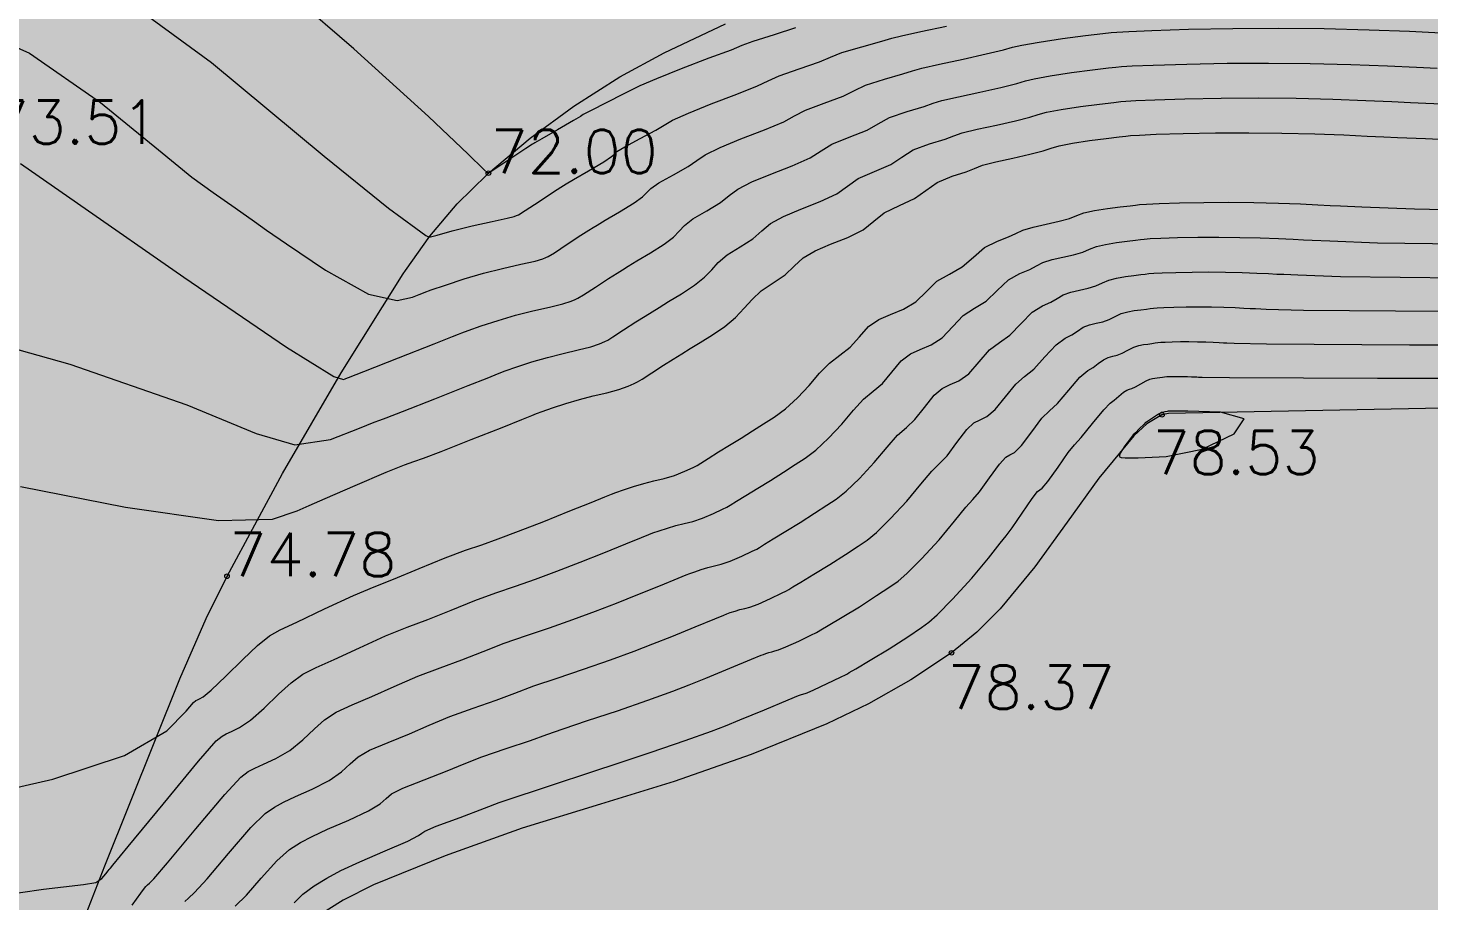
# Model space of a CAD drawing. Header units: inches. Extents: x 1286 to 7442, y -84 to 3420.
# Drawn here: x 1863.02 to 1893.74, y 212.69 to 231.84 of the extents above; entities that cross this region are included whole.
import ezdxf

# ---------------------------------------------------------------- set-up
doc = ezdxf.new("R2010")
doc.units = ezdxf.units.IN
doc.header["$LTSCALE"] = 3
doc.header["$MEASUREMENT"] = 0
doc.layers.add('ARQ_HATCH', color=8, linetype='Continuous')
doc.layers.add('ARQ_TOPOGRAFIA', color=8, linetype='Continuous', lineweight=5)
doc.styles.add('ROMAN', font='romans__.ttf', dxfattribs={"height": 0.75})

msp = doc.modelspace()

# ---------------------------------------------------------------- hatches: boundary and pattern name
at = {"layer": 'ARQ_HATCH', "transparency": 33554534}
h = msp.add_hatch(color=124, dxfattribs=at)
h.dxf.hatch_style = 1
h.paths.add_polyline_path([(2009.917, 199.566), (2002.204, 209.665), (1990.773, 216.721), (1944.861, 233.38), (1920.697, 239.925), (1908.644, 241.353), (1862.514, 242.867), (1829.908, 92.41), (1845.859, 92.41), (1862.275, 148.835, -0.330467), (1864.173, 150.276), (1955.428, 151.28), (1955.437, 152.854), (2017.258, 152.854), (2016.956, 95.256), (1955.137, 95.636), (1955.142, 96.512), (1865.998, 97.062, -0.412407), (1865.004, 98.062), (1865.004, 92.51), (2015.225, 92.51, 0.41263), (2019.125, 96.389), (2019.452, 156.871), (2028.982, 160.101), (2029.767, 160.542), (2017.944, 181.551)])

# ---------------------------------------------------------------- linework, layer by layer
at = {"layer": 'ARQ_TOPOGRAFIA', "ltscale": 0.4}
for p, q in [((1870.168, 231.383), (1867.729, 233.489)), ((1864.206, 233.159), (1867.044, 231.081)), ((1861.542, 231.956), (1863.053, 231.288)), ((1879.386, 231.691), (1878.919, 231.54)), ((1879.854, 231.843), (1879.386, 231.691)), ((1881.968, 231.613), (1882.179, 231.668)), ((1882.179, 231.668), (1882.603, 231.761)), ((1882.603, 231.761), (1883.164, 231.881)), ((1885.705, 231.608), (1886.214, 231.673)), ((1886.214, 231.673), (1886.594, 231.717)), ((1886.594, 231.717), (1886.773, 231.736)), ((1886.773, 231.736), (1886.899, 231.747)), ((1886.899, 231.747), (1887.159, 231.762)), ((1887.159, 231.762), (1887.667, 231.784)), ((1887.667, 231.784), (1888.47, 231.809)), ((1888.47, 231.809), (1889.444, 231.828)), ((1889.444, 231.828), (1890.446, 231.834)), ((1890.446, 231.834), (1891.448, 231.824)), ((1891.448, 231.824), (1892.432, 231.799)), ((1892.432, 231.799), (1893.314, 231.767)), ((1893.314, 231.767), (1894.012, 231.734)), ((1871.802, 229.897), (1870.168, 231.383)), ((1878.439, 231.355), (1877.954, 231.174)), ((1878.679, 231.452), (1878.439, 231.355)), ((1878.919, 231.54), (1878.679, 231.452)), ((1880.867, 231.299), (1881.309, 231.428)), ((1881.309, 231.428), (1881.743, 231.547)), ((1881.743, 231.547), (1881.968, 231.613)), ((1884.035, 231.27), (1884.416, 231.361)), ((1884.416, 231.361), (1884.614, 231.415)), ((1884.614, 231.415), (1884.813, 231.462)), ((1884.813, 231.462), (1885.197, 231.531)), ((1885.197, 231.531), (1885.705, 231.608)), ((1863.053, 231.288), (1864.614, 230.204)), ((1867.044, 231.081), (1869.518, 229.029)), ((1877.954, 231.174), (1877.347, 230.944)), ((1879.935, 230.941), (1880.376, 231.094)), ((1880.376, 231.094), (1880.621, 231.201)), ((1880.621, 231.201), (1880.867, 231.299)), ((1882.622, 230.958), (1883.013, 231.046)), ((1883.013, 231.046), (1883.528, 231.157)), ((1883.528, 231.157), (1884.035, 231.27)), ((1887.699, 231.025), (1888.431, 231.047)), ((1888.431, 231.047), (1889.317, 231.065)), ((1889.317, 231.065), (1890.228, 231.07)), ((1890.228, 231.07), (1891.139, 231.061)), ((1891.139, 231.061), (1892.034, 231.039)), ((1892.034, 231.039), (1892.836, 231.009)), ((1877.347, 230.944), (1876.807, 230.726)), ((1879.256, 230.682), (1879.496, 230.789)), ((1879.496, 230.789), (1879.935, 230.941)), ((1881.804, 230.718), (1882.207, 230.832)), ((1882.207, 230.832), (1882.42, 230.9)), ((1882.42, 230.9), (1882.622, 230.958)), ((1885.086, 230.726), (1885.439, 230.791)), ((1885.439, 230.791), (1885.902, 230.862)), ((1885.902, 230.862), (1886.365, 230.921)), ((1886.365, 230.921), (1886.714, 230.961)), ((1886.714, 230.961), (1886.88, 230.98)), ((1886.88, 230.98), (1886.999, 230.991)), ((1886.999, 230.991), (1887.238, 231.005)), ((1887.238, 231.005), (1887.699, 231.025)), ((1892.836, 231.009), (1893.471, 230.979)), ((1893.471, 230.979), (1893.925, 230.956)), ((1876.26, 230.483), (1876.077, 230.387)), ((1876.436, 230.567), (1876.26, 230.483)), ((1876.807, 230.726), (1876.436, 230.567)), ((1878.564, 230.388), (1879.018, 230.566)), ((1879.018, 230.566), (1879.256, 230.682)), ((1880.899, 230.345), (1881.144, 230.47)), ((1881.144, 230.47), (1881.389, 230.587)), ((1881.389, 230.587), (1881.804, 230.718)), ((1883.424, 230.331), (1883.893, 230.432)), ((1883.893, 230.432), (1884.355, 230.536)), ((1884.355, 230.536), (1884.705, 230.622)), ((1884.705, 230.622), (1884.895, 230.677)), ((1884.895, 230.677), (1885.086, 230.726)), ((1864.614, 230.204), (1865.882, 229.163)), ((1875.717, 230.205), (1875.358, 230.024)), ((1876.077, 230.387), (1875.717, 230.205)), ((1877.503, 229.971), (1878.002, 230.174)), ((1878.002, 230.174), (1878.564, 230.388)), ((1880.072, 230.038), (1880.484, 230.191)), ((1880.484, 230.191), (1880.899, 230.345)), ((1882.299, 230.007), (1882.671, 230.116)), ((1882.671, 230.116), (1882.873, 230.186)), ((1882.873, 230.186), (1883.064, 230.247)), ((1883.064, 230.247), (1883.424, 230.331)), ((1885.682, 230.051), (1886.1, 230.116)), ((1886.1, 230.116), (1886.517, 230.169)), ((1886.517, 230.169), (1886.833, 230.206)), ((1886.833, 230.206), (1886.988, 230.224)), ((1886.988, 230.224), (1887.099, 230.234)), ((1887.099, 230.234), (1887.316, 230.248)), ((1887.316, 230.248), (1887.732, 230.265)), ((1887.732, 230.265), (1888.391, 230.286)), ((1888.391, 230.286), (1889.189, 230.302)), ((1889.189, 230.302), (1890.009, 230.306)), ((1890.009, 230.306), (1890.83, 230.298)), ((1890.83, 230.298), (1891.636, 230.278)), ((1891.636, 230.278), (1892.359, 230.251)), ((1892.359, 230.251), (1892.93, 230.224)), ((1892.93, 230.224), (1893.339, 230.204)), ((1893.339, 230.204), (1893.675, 230.191)), ((1893.675, 230.191), (1894.372, 230.159)), ((1872.672, 229.07), (1871.802, 229.897)), ((1874.982, 229.807), (1874.636, 229.607)), ((1875.138, 229.899), (1874.982, 229.807)), ((1875.168, 229.921), (1875.138, 229.899)), ((1875.197, 229.94), (1875.168, 229.921)), ((1875.358, 230.024), (1875.197, 229.94)), ((1876.973, 229.709), (1877.154, 229.813)), ((1877.154, 229.813), (1877.503, 229.971)), ((1879.597, 229.778), (1879.834, 229.911)), ((1879.834, 229.911), (1880.072, 230.038)), ((1881.666, 229.739), (1881.911, 229.875)), ((1881.911, 229.875), (1882.299, 230.007)), ((1884.674, 229.802), (1884.994, 229.882)), ((1884.994, 229.882), (1885.176, 229.939)), ((1885.176, 229.939), (1885.359, 229.99)), ((1885.359, 229.99), (1885.682, 230.051)), ((1874.636, 229.607), (1874.292, 229.409)), ((1876.447, 229.413), (1876.787, 229.594)), ((1876.787, 229.594), (1876.973, 229.709)), ((1878.657, 229.404), (1879.173, 229.602)), ((1879.173, 229.602), (1879.597, 229.778)), ((1881.033, 229.441), (1881.421, 229.596)), ((1881.421, 229.596), (1881.666, 229.739)), ((1883.325, 229.473), (1883.507, 229.537)), ((1883.507, 229.537), (1883.835, 229.616)), ((1883.835, 229.616), (1884.257, 229.708)), ((1884.257, 229.708), (1884.674, 229.802)), ((1887.395, 229.49), (1887.765, 229.506)), ((1887.765, 229.506), (1888.351, 229.524)), ((1888.351, 229.524), (1889.061, 229.538)), ((1889.061, 229.538), (1889.791, 229.542)), ((1889.791, 229.542), (1890.521, 229.535)), ((1890.521, 229.535), (1891.238, 229.517)), ((1891.238, 229.517), (1891.881, 229.493)), ((1873.942, 229.193), (1873.613, 228.975)), ((1874.088, 229.29), (1873.942, 229.193)), ((1874.113, 229.307), (1874.088, 229.29)), ((1874.139, 229.322), (1874.113, 229.307)), ((1874.292, 229.409), (1874.139, 229.322)), ((1875.938, 229.13), (1876.107, 229.234)), ((1876.107, 229.234), (1876.447, 229.413)), ((1877.871, 229.059), (1878.198, 229.217)), ((1878.198, 229.217), (1878.657, 229.404)), ((1880.412, 229.141), (1880.648, 229.287)), ((1880.648, 229.287), (1881.033, 229.441)), ((1882.434, 229.163), (1882.794, 229.297)), ((1882.794, 229.297), (1883.134, 229.401)), ((1883.134, 229.401), (1883.325, 229.473)), ((1885.283, 229.142), (1885.457, 229.201)), ((1885.457, 229.201), (1885.632, 229.253)), ((1885.632, 229.253), (1885.925, 229.312)), ((1885.925, 229.312), (1886.297, 229.37)), ((1886.297, 229.37), (1886.669, 229.417)), ((1886.669, 229.417), (1886.952, 229.45)), ((1886.952, 229.45), (1887.095, 229.467)), ((1887.095, 229.467), (1887.2, 229.478)), ((1887.2, 229.478), (1887.395, 229.49)), ((1891.881, 229.493), (1892.389, 229.469)), ((1892.389, 229.469), (1892.753, 229.451)), ((1892.753, 229.451), (1893.052, 229.44)), ((1893.052, 229.44), (1893.672, 229.411)), ((1893.672, 229.411), (1895.049, 229.349)), ((1865.882, 229.163), (1866.617, 228.569)), ((1869.518, 229.029), (1870.928, 227.885)), ((1873.02, 228.734), (1872.672, 229.07)), ((1873.613, 228.975), (1873.284, 228.758)), ((1875.315, 228.707), (1875.646, 228.903)), ((1875.646, 228.903), (1875.818, 229.017)), ((1875.818, 229.017), (1875.88, 229.074)), ((1875.88, 229.074), (1875.938, 229.13)), ((1877.497, 228.801), (1877.687, 228.935)), ((1877.687, 228.935), (1877.871, 229.059)), ((1879.782, 228.816), (1880.177, 228.989)), ((1880.177, 228.989), (1880.412, 229.141)), ((1881.943, 228.847), (1882.188, 229.008)), ((1882.188, 229.008), (1882.434, 229.163)), ((1883.95, 228.826), (1884.246, 228.901)), ((1884.246, 228.901), (1884.622, 228.984)), ((1884.622, 228.984), (1884.993, 229.068)), ((1884.993, 229.068), (1885.283, 229.142)), ((1862.857, 228.868), (1864.105, 227.996)), ((1873.097, 228.662), (1873.02, 228.734)), ((1873.134, 228.664), (1873.097, 228.662)), ((1873.118, 228.655), (1873.118, 228.655)), ((1873.284, 228.758), (1873.134, 228.664)), ((1874.986, 228.516), (1875.315, 228.707)), ((1876.855, 228.443), (1877.176, 228.621)), ((1877.176, 228.621), (1877.497, 228.801)), ((1878.894, 228.462), (1879.312, 228.634)), ((1879.312, 228.634), (1879.782, 228.816)), ((1881.224, 228.535), (1881.582, 228.691)), ((1881.582, 228.691), (1881.943, 228.847)), ((1882.956, 228.451), (1883.289, 228.586)), ((1883.289, 228.586), (1883.598, 228.685)), ((1883.598, 228.685), (1883.778, 228.759)), ((1883.778, 228.759), (1883.95, 228.826)), ((1866.617, 228.569), (1867.081, 228.232)), ((1874.545, 228.243), (1874.705, 228.347)), ((1874.705, 228.347), (1874.763, 228.383)), ((1874.763, 228.383), (1874.82, 228.418)), ((1874.82, 228.418), (1874.986, 228.516)), ((1876.593, 228.228), (1876.678, 228.319)), ((1876.678, 228.319), (1876.855, 228.443)), ((1878.4, 228.161), (1878.588, 228.305)), ((1878.588, 228.305), (1878.894, 228.462)), ((1880.756, 228.2), (1880.99, 228.371)), ((1880.99, 228.371), (1881.224, 228.535)), ((1882.465, 228.098), (1882.71, 228.277)), ((1882.71, 228.277), (1882.956, 228.451)), ((1864.105, 227.996), (1866.439, 226.372)), ((1867.081, 228.232), (1867.566, 227.891)), ((1873.921, 227.833), (1874.23, 228.036)), ((1874.23, 228.036), (1874.545, 228.243)), ((1875.993, 227.807), (1876.311, 228)), ((1876.311, 228), (1876.498, 228.135)), ((1876.498, 228.135), (1876.593, 228.228)), ((1877.906, 227.829), (1878.208, 228.008)), ((1878.208, 228.008), (1878.4, 228.161)), ((1879.967, 227.864), (1880.391, 228.03)), ((1880.391, 228.03), (1880.756, 228.2)), ((1882.13, 227.942), (1882.465, 228.098)), ((1887.309, 227.955), (1887.4, 227.965)), ((1887.4, 227.965), (1887.552, 227.975)), ((1887.552, 227.975), (1887.831, 227.988)), ((1887.831, 227.988), (1888.271, 228.001)), ((1888.271, 228.001), (1888.805, 228.012)), ((1888.805, 228.012), (1889.354, 228.015)), ((1889.354, 228.015), (1889.903, 228.009)), ((1889.903, 228.009), (1890.442, 227.996)), ((1890.442, 227.996), (1890.925, 227.978)), ((1890.925, 227.978), (1891.308, 227.96)), ((1867.566, 227.891), (1867.985, 227.596)), ((1870.928, 227.885), (1871.526, 227.444)), ((1873.198, 227.597), (1873.529, 227.668)), ((1873.529, 227.668), (1873.685, 227.706)), ((1873.685, 227.706), (1873.733, 227.723)), ((1873.733, 227.723), (1873.775, 227.742)), ((1873.775, 227.742), (1873.921, 227.833)), ((1875.68, 227.623), (1875.993, 227.807)), ((1877.603, 227.653), (1877.906, 227.829)), ((1879.305, 227.551), (1879.59, 227.707)), ((1879.59, 227.707), (1879.967, 227.864)), ((1881.567, 227.6), (1881.8, 227.784)), ((1881.8, 227.784), (1882.13, 227.942)), ((1885.632, 227.599), (1885.862, 227.663)), ((1885.862, 227.663), (1886.019, 227.724)), ((1886.019, 227.724), (1886.178, 227.781)), ((1886.178, 227.781), (1886.41, 227.833)), ((1886.41, 227.833), (1886.692, 227.877)), ((1886.692, 227.877), (1886.972, 227.913)), ((1886.972, 227.913), (1887.19, 227.939)), ((1887.19, 227.939), (1887.309, 227.955)), ((1891.308, 227.96), (1891.581, 227.946)), ((1891.581, 227.946), (1891.806, 227.938)), ((1891.806, 227.938), (1892.272, 227.916)), ((1892.272, 227.916), (1893.426, 227.869)), ((1893.426, 227.869), (1896.118, 227.821)), ((1867.985, 227.596), (1868.255, 227.406)), ((1868.255, 227.406), (1868.688, 227.104)), ((1871.526, 227.444), (1871.748, 227.289)), ((1871.994, 227.297), (1872.324, 227.387)), ((1872.324, 227.387), (1872.762, 227.498)), ((1872.762, 227.498), (1873.198, 227.597)), ((1875.147, 227.292), (1875.322, 227.404)), ((1875.322, 227.404), (1875.412, 227.459)), ((1875.412, 227.459), (1875.501, 227.515)), ((1875.501, 227.515), (1875.68, 227.623)), ((1877.178, 227.253), (1877.305, 227.382)), ((1877.305, 227.382), (1877.419, 227.508)), ((1877.419, 227.508), (1877.603, 227.653)), ((1878.918, 227.215), (1879.114, 227.387)), ((1879.114, 227.387), (1879.305, 227.551)), ((1881.001, 227.243), (1881.335, 227.411)), ((1881.335, 227.411), (1881.567, 227.6)), ((1884.683, 227.332), (1884.835, 227.405)), ((1884.835, 227.405), (1885.067, 227.472)), ((1885.067, 227.472), (1885.351, 227.535)), ((1885.351, 227.535), (1885.632, 227.599)), ((1868.688, 227.104), (1869.545, 226.524)), ((1871.748, 227.289), (1871.805, 227.255)), ((1871.805, 227.255), (1871.847, 227.257)), ((1871.847, 227.257), (1871.994, 227.297)), ((1874.564, 226.91), (1874.848, 227.096)), ((1874.848, 227.096), (1875.147, 227.292)), ((1876.672, 226.906), (1876.975, 227.097)), ((1876.975, 227.097), (1877.178, 227.253)), ((1878.636, 227.037), (1878.918, 227.215)), ((1880.286, 226.953), (1880.623, 227.094)), ((1880.623, 227.094), (1881.001, 227.243)), ((1884.001, 227.026), (1884.279, 227.165)), ((1884.279, 227.165), (1884.525, 227.254)), ((1884.525, 227.254), (1884.683, 227.332)), ((1886.301, 226.986), (1886.451, 227.045)), ((1886.451, 227.045), (1886.653, 227.093)), ((1886.653, 227.093), (1886.889, 227.131)), ((1886.889, 227.131), (1887.123, 227.161)), ((1887.123, 227.161), (1887.309, 227.184)), ((1887.309, 227.184), (1887.416, 227.198)), ((1887.416, 227.198), (1887.5, 227.209)), ((1887.5, 227.209), (1887.63, 227.218)), ((1887.63, 227.218), (1887.864, 227.228)), ((1887.864, 227.228), (1888.232, 227.24)), ((1888.232, 227.24), (1888.677, 227.248)), ((1888.677, 227.248), (1889.136, 227.251)), ((1889.136, 227.251), (1889.594, 227.246)), ((1889.594, 227.246), (1890.044, 227.235)), ((1890.044, 227.235), (1890.448, 227.22)), ((1890.448, 227.22), (1890.767, 227.205)), ((1890.767, 227.205), (1890.995, 227.194)), ((1890.995, 227.194), (1891.183, 227.187)), ((1891.183, 227.187), (1891.572, 227.169)), ((1891.572, 227.169), (1892.615, 227.129)), ((1892.615, 227.129), (1895.418, 227.089)), ((1874.14, 226.727), (1874.309, 226.775)), ((1874.309, 226.775), (1874.378, 226.802)), ((1874.378, 226.802), (1874.428, 226.826)), ((1874.428, 226.826), (1874.564, 226.91)), ((1876.373, 226.729), (1876.672, 226.906)), ((1878.159, 226.697), (1878.351, 226.862)), ((1878.351, 226.862), (1878.636, 227.037)), ((1879.827, 226.613), (1880.022, 226.797)), ((1880.022, 226.797), (1880.286, 226.953)), ((1883.509, 226.599), (1883.755, 226.815)), ((1883.755, 226.815), (1884.001, 227.026)), ((1885.277, 226.695), (1885.478, 226.757)), ((1885.478, 226.757), (1885.716, 226.81)), ((1885.716, 226.81), (1885.951, 226.865)), ((1885.951, 226.865), (1886.151, 226.923)), ((1886.151, 226.923), (1886.301, 226.986)), ((1869.545, 226.524), (1870.486, 225.999)), ((1872.588, 226.334), (1873.009, 226.458)), ((1873.009, 226.458), (1873.426, 226.566)), ((1873.426, 226.566), (1873.827, 226.657)), ((1873.827, 226.657), (1874.14, 226.727)), ((1875.75, 226.341), (1875.939, 226.46)), ((1875.939, 226.46), (1876.061, 226.535)), ((1876.061, 226.535), (1876.182, 226.612)), ((1876.182, 226.612), (1876.373, 226.729)), ((1877.858, 226.371), (1878.018, 226.536)), ((1878.018, 226.536), (1878.159, 226.697)), ((1879.629, 226.422), (1879.827, 226.613)), ((1882.953, 226.282), (1883.228, 226.442)), ((1883.228, 226.442), (1883.509, 226.599)), ((1884.523, 226.314), (1884.775, 226.454)), ((1884.775, 226.454), (1884.989, 226.539)), ((1884.989, 226.539), (1885.135, 226.619)), ((1885.135, 226.619), (1885.277, 226.695)), ((1887.275, 226.409), (1887.428, 226.428)), ((1887.428, 226.428), (1887.524, 226.442)), ((1887.524, 226.442), (1887.6, 226.452)), ((1887.6, 226.452), (1887.709, 226.461)), ((1887.709, 226.461), (1887.897, 226.469)), ((1887.897, 226.469), (1888.192, 226.478)), ((1888.192, 226.478), (1888.549, 226.485)), ((1888.549, 226.485), (1888.917, 226.487)), ((1888.917, 226.487), (1889.285, 226.483)), ((1889.285, 226.483), (1889.646, 226.475)), ((1889.646, 226.475), (1889.97, 226.463)), ((1889.97, 226.463), (1890.226, 226.45)), ((1890.226, 226.45), (1890.409, 226.441)), ((1890.409, 226.441), (1890.56, 226.436)), ((1890.56, 226.436), (1890.872, 226.421)), ((1866.439, 226.372), (1868.693, 224.834)), ((1871.866, 226.092), (1872.18, 226.2)), ((1872.18, 226.2), (1872.588, 226.334)), ((1875.207, 225.986), (1875.466, 226.156)), ((1875.466, 226.156), (1875.75, 226.341)), ((1877.351, 226.006), (1877.64, 226.194)), ((1877.64, 226.194), (1877.858, 226.371)), ((1879.1, 226.071), (1879.365, 226.245)), ((1879.365, 226.245), (1879.629, 226.422)), ((1882.723, 226.06), (1882.953, 226.282)), ((1884.277, 226.084), (1884.523, 226.314)), ((1886.081, 226.086), (1886.271, 226.13)), ((1886.271, 226.13), (1886.44, 226.183)), ((1886.44, 226.183), (1886.582, 226.248)), ((1886.582, 226.248), (1886.724, 226.309)), ((1886.724, 226.309), (1886.895, 226.354)), ((1886.895, 226.354), (1887.086, 226.385)), ((1887.086, 226.385), (1887.275, 226.409)), ((1890.872, 226.421), (1891.804, 226.39)), ((1891.804, 226.39), (1894.719, 226.357)), ((1870.486, 225.999), (1871.12, 225.859)), ((1871.12, 225.859), (1871.456, 225.936)), ((1871.456, 225.936), (1871.602, 225.994)), ((1871.602, 225.994), (1871.656, 226.015)), ((1871.656, 226.015), (1871.712, 226.037)), ((1871.712, 226.037), (1871.866, 226.092)), ((1874.752, 225.787), (1874.933, 225.843)), ((1874.933, 225.843), (1875.024, 225.882)), ((1875.024, 225.882), (1875.082, 225.909)), ((1875.082, 225.909), (1875.207, 225.986)), ((1876.864, 225.709), (1877.067, 225.836)), ((1877.067, 225.836), (1877.351, 226.006)), ((1878.73, 225.69), (1878.9, 225.886)), ((1878.9, 225.886), (1879.1, 226.071)), ((1882.219, 225.671), (1882.493, 225.834)), ((1882.493, 225.834), (1882.723, 226.06)), ((1883.777, 225.692), (1884.031, 225.85)), ((1884.031, 225.85), (1884.277, 226.084)), ((1885.27, 225.744), (1885.452, 225.823)), ((1885.452, 225.823), (1885.588, 225.906)), ((1885.588, 225.906), (1885.72, 225.984)), ((1885.72, 225.984), (1885.889, 226.042)), ((1885.889, 226.042), (1886.081, 226.086)), ((1873.33, 225.423), (1873.712, 225.536)), ((1873.712, 225.536), (1874.09, 225.633)), ((1874.09, 225.633), (1874.455, 225.717)), ((1874.455, 225.717), (1874.752, 225.787)), ((1876.353, 225.39), (1876.556, 225.517)), ((1876.556, 225.517), (1876.711, 225.611)), ((1876.711, 225.611), (1876.864, 225.709)), ((1878.538, 225.488), (1878.73, 225.69)), ((1881.678, 225.443), (1881.933, 225.555)), ((1881.933, 225.555), (1882.219, 225.671)), ((1883.3, 225.289), (1883.529, 225.531)), ((1883.529, 225.531), (1883.777, 225.692)), ((1884.799, 225.353), (1885.046, 225.602)), ((1885.046, 225.602), (1885.27, 225.744)), ((1886.73, 225.444), (1886.863, 225.509)), ((1886.863, 225.509), (1886.997, 225.573)), ((1886.997, 225.573), (1887.138, 225.614)), ((1887.138, 225.614), (1887.283, 225.639)), ((1887.283, 225.639), (1887.427, 225.658)), ((1887.427, 225.658), (1887.547, 225.673)), ((1887.547, 225.673), (1887.631, 225.686)), ((1887.631, 225.686), (1887.7, 225.696)), ((1887.7, 225.696), (1887.787, 225.703)), ((1887.787, 225.703), (1887.929, 225.71)), ((1887.929, 225.71), (1888.152, 225.717)), ((1888.152, 225.717), (1888.421, 225.722)), ((1888.421, 225.722), (1888.699, 225.723)), ((1888.699, 225.723), (1888.976, 225.721)), ((1888.976, 225.721), (1889.248, 225.714)), ((1889.248, 225.714), (1889.492, 225.705)), ((1889.492, 225.705), (1889.685, 225.696)), ((1889.685, 225.696), (1889.823, 225.689)), ((1889.823, 225.689), (1889.937, 225.684)), ((1889.937, 225.684), (1890.172, 225.674)), ((1890.172, 225.674), (1890.993, 225.65)), ((1890.993, 225.65), (1894.019, 225.625)), ((1872.533, 225.152), (1872.676, 225.203)), ((1872.676, 225.203), (1872.96, 225.302)), ((1872.96, 225.302), (1873.33, 225.423)), ((1875.849, 225.063), (1876.084, 225.216)), ((1876.084, 225.216), (1876.353, 225.39)), ((1878.029, 225.106), (1878.304, 225.29)), ((1878.304, 225.29), (1878.538, 225.488)), ((1881.254, 225.065), (1881.456, 225.289)), ((1881.456, 225.289), (1881.678, 225.443)), ((1883.072, 225.045), (1883.3, 225.289)), ((1884.554, 225.101), (1884.799, 225.353)), ((1886.04, 225.192), (1886.162, 225.274)), ((1886.162, 225.274), (1886.299, 225.327)), ((1886.299, 225.327), (1886.445, 225.362)), ((1886.445, 225.362), (1886.59, 225.396)), ((1886.59, 225.396), (1886.73, 225.444)), ((1861.445, 225.164), (1863.936, 224.467)), ((1871.145, 224.602), (1871.926, 224.911)), ((1871.926, 224.911), (1872.328, 225.071)), ((1872.328, 225.071), (1872.46, 225.124)), ((1872.46, 225.124), (1872.533, 225.152)), ((1875.363, 224.846), (1875.557, 224.912)), ((1875.557, 224.912), (1875.67, 224.962)), ((1875.67, 224.962), (1875.735, 224.993)), ((1875.735, 224.993), (1875.849, 225.063)), ((1877.545, 224.806), (1877.761, 224.943)), ((1877.761, 224.943), (1878.029, 225.106)), ((1881.05, 224.836), (1881.254, 225.065)), ((1882.828, 224.885), (1883.072, 225.045)), ((1884.105, 224.779), (1884.326, 224.942)), ((1884.326, 224.942), (1884.554, 225.101)), ((1885.568, 224.89), (1885.765, 225.033)), ((1885.765, 225.033), (1885.916, 225.108)), ((1885.916, 225.108), (1886.04, 225.192)), ((1887.38, 224.875), (1887.481, 224.893)), ((1887.481, 224.893), (1887.578, 224.906)), ((1887.578, 224.906), (1887.666, 224.917)), ((1887.666, 224.917), (1887.738, 224.929)), ((1887.738, 224.929), (1887.8, 224.939)), ((1887.8, 224.939), (1887.865, 224.946)), ((1887.865, 224.946), (1887.962, 224.95)), ((1887.962, 224.95), (1888.112, 224.955)), ((1888.112, 224.955), (1888.294, 224.959)), ((1888.294, 224.959), (1888.48, 224.96)), ((1888.48, 224.96), (1888.667, 224.958)), ((1888.667, 224.958), (1888.85, 224.953)), ((1888.85, 224.953), (1889.014, 224.947)), ((1889.014, 224.947), (1889.144, 224.941)), ((1889.144, 224.941), (1889.237, 224.936)), ((1889.237, 224.936), (1889.314, 224.933)), ((1889.314, 224.933), (1889.472, 224.926)), ((1889.472, 224.926), (1890.182, 224.91)), ((1890.182, 224.91), (1893.319, 224.892)), ((1893.319, 224.892), (1899.958, 224.881)), ((1868.693, 224.834), (1869.729, 224.192)), ((1870.389, 224.304), (1871.145, 224.602)), ((1874.072, 224.513), (1874.415, 224.613)), ((1874.415, 224.613), (1874.755, 224.701)), ((1874.755, 224.701), (1875.084, 224.777)), ((1875.084, 224.777), (1875.363, 224.846)), ((1877.173, 224.573), (1877.36, 224.688)), ((1877.36, 224.688), (1877.545, 224.806)), ((1880.596, 224.49), (1880.825, 224.661)), ((1880.825, 224.661), (1881.05, 224.836)), ((1882.173, 224.535), (1882.374, 224.689)), ((1882.374, 224.689), (1882.588, 224.785)), ((1882.588, 224.785), (1882.828, 224.885)), ((1883.878, 224.519), (1884.105, 224.779)), ((1885.076, 224.352), (1885.322, 224.622)), ((1885.322, 224.622), (1885.568, 224.89)), ((1886.605, 224.563), (1886.71, 224.612)), ((1886.71, 224.612), (1886.81, 224.637)), ((1886.81, 224.637), (1886.909, 224.662)), ((1886.909, 224.662), (1887.019, 224.704)), ((1887.019, 224.704), (1887.144, 224.771)), ((1887.144, 224.771), (1887.27, 224.837)), ((1887.27, 224.837), (1887.38, 224.875)), ((1863.936, 224.467), (1866.506, 223.575)), ((1870.053, 224.172), (1870.389, 224.304)), ((1873.354, 224.268), (1873.486, 224.315)), ((1873.486, 224.315), (1873.741, 224.404)), ((1873.741, 224.404), (1874.072, 224.513)), ((1876.492, 224.139), (1876.702, 224.276)), ((1876.702, 224.276), (1876.955, 224.439)), ((1876.955, 224.439), (1877.173, 224.573)), ((1880.381, 224.265), (1880.596, 224.49)), ((1881.76, 224.043), (1881.967, 224.291)), ((1881.967, 224.291), (1882.173, 224.535)), ((1883.652, 224.256), (1883.878, 224.519)), ((1884.875, 224.192), (1885.076, 224.352)), ((1886.091, 224.178), (1886.26, 224.323)), ((1886.26, 224.323), (1886.379, 224.393)), ((1886.379, 224.393), (1886.493, 224.479)), ((1886.493, 224.479), (1886.605, 224.563)), ((1869.729, 224.192), (1869.941, 224.128)), ((1869.941, 224.128), (1869.98, 224.144)), ((1869.98, 224.144), (1869.995, 224.149)), ((1869.995, 224.149), (1870.053, 224.172)), ((1871.943, 223.706), (1872.671, 223.994)), ((1872.671, 223.994), (1873.089, 224.161)), ((1873.089, 224.161), (1873.263, 224.232)), ((1873.263, 224.232), (1873.354, 224.268)), ((1875.975, 223.906), (1876.181, 223.981)), ((1876.181, 223.981), (1876.316, 224.041)), ((1876.316, 224.041), (1876.389, 224.076)), ((1876.389, 224.076), (1876.492, 224.139)), ((1879.898, 223.724), (1880.155, 223.998)), ((1880.155, 223.998), (1880.381, 224.265)), ((1881.554, 223.869), (1881.76, 224.043)), ((1883.07, 223.934), (1883.244, 224.015)), ((1883.244, 224.015), (1883.437, 224.099)), ((1883.437, 224.099), (1883.652, 224.256)), ((1884.456, 223.749), (1884.681, 224.028)), ((1884.681, 224.028), (1884.875, 224.192)), ((1885.844, 223.891), (1886.091, 224.178)), ((1887.308, 223.964), (1887.425, 224.033)), ((1887.425, 224.033), (1887.543, 224.101)), ((1887.543, 224.101), (1887.623, 224.135)), ((1887.623, 224.135), (1887.678, 224.147)), ((1887.678, 224.147), (1887.73, 224.154)), ((1887.73, 224.154), (1887.785, 224.162)), ((1887.785, 224.162), (1887.845, 224.173)), ((1887.845, 224.173), (1887.9, 224.183)), ((1887.9, 224.183), (1887.944, 224.188)), ((1887.944, 224.188), (1887.995, 224.191)), ((1887.995, 224.191), (1888.072, 224.193)), ((1888.072, 224.193), (1888.166, 224.195)), ((1888.166, 224.195), (1888.262, 224.196)), ((1888.262, 224.196), (1888.358, 224.195)), ((1888.358, 224.195), (1888.452, 224.192)), ((1888.452, 224.192), (1888.537, 224.189)), ((1888.537, 224.189), (1888.603, 224.186)), ((1888.603, 224.186), (1888.651, 224.184)), ((1888.651, 224.184), (1888.691, 224.182)), ((1888.691, 224.182), (1888.772, 224.179)), ((1888.772, 224.179), (1889.371, 224.17)), ((1889.371, 224.17), (1892.619, 224.16)), ((1892.619, 224.16), (1899.768, 224.153)), ((1871.236, 223.428), (1871.943, 223.706)), ((1874.815, 223.602), (1875.118, 223.691)), ((1875.118, 223.691), (1875.419, 223.769)), ((1875.419, 223.769), (1875.712, 223.837)), ((1875.712, 223.837), (1875.975, 223.906)), ((1879.634, 223.484), (1879.898, 223.724)), ((1881.121, 223.454), (1881.345, 223.7)), ((1881.345, 223.7), (1881.554, 223.869)), ((1882.681, 223.517), (1882.89, 223.782)), ((1882.89, 223.782), (1883.07, 223.934)), ((1884.231, 223.468), (1884.456, 223.749)), ((1885.598, 223.603), (1885.844, 223.891)), ((1886.755, 223.612), (1886.843, 223.677)), ((1886.843, 223.677), (1886.946, 223.765)), ((1886.946, 223.765), (1887.047, 223.853)), ((1887.047, 223.853), (1887.121, 223.897)), ((1887.121, 223.897), (1887.175, 223.913)), ((1887.175, 223.913), (1887.229, 223.928)), ((1887.229, 223.928), (1887.308, 223.964)), ((1866.506, 223.575), (1868.023, 222.943)), ((1870.873, 223.287), (1871.236, 223.428)), ((1874.067, 223.34), (1874.175, 223.384)), ((1874.175, 223.384), (1874.295, 223.427)), ((1874.295, 223.427), (1874.521, 223.506)), ((1874.521, 223.506), (1874.815, 223.602)), ((1879.386, 223.305), (1879.634, 223.484)), ((1880.868, 223.152), (1881.121, 223.454)), ((1882.47, 223.25), (1882.681, 223.517)), ((1884.047, 223.313), (1884.231, 223.468)), ((1885.257, 223.277), (1885.424, 223.442)), ((1885.424, 223.442), (1885.598, 223.603)), ((1886.366, 223.16), (1886.613, 223.466)), ((1886.613, 223.466), (1886.755, 223.612)), ((1887.816, 223.365), (1887.706, 223.295)), ((1887.866, 223.396), (1887.816, 223.365)), ((1887.875, 223.401), (1887.866, 223.396)), ((1887.881, 223.402), (1887.875, 223.401)), ((1887.904, 223.406), (1887.881, 223.402)), ((1887.952, 223.416), (1887.904, 223.406)), ((1888, 223.427), (1887.952, 223.416)), ((1888.022, 223.431), (1888, 223.427)), ((1888.028, 223.432), (1888.022, 223.431)), ((1888.032, 223.432), (1888.028, 223.432)), ((1888.038, 223.432), (1888.032, 223.432)), ((1888.043, 223.432), (1888.038, 223.432)), ((1888.049, 223.432), (1888.043, 223.432)), ((1888.054, 223.432), (1888.049, 223.432)), ((1888.059, 223.432), (1888.054, 223.432)), ((1888.063, 223.431), (1888.059, 223.432)), ((1888.065, 223.431), (1888.063, 223.431)), ((1888.068, 223.431), (1888.065, 223.431)), ((1888.072, 223.431), (1888.068, 223.431)), ((1888.127, 223.431), (1888.072, 223.431)), ((1888.46, 223.43), (1888.127, 223.431)), ((1889.171, 223.409), (1888.46, 223.43)), ((1889.691, 223.265), (1889.171, 223.409)), ((1869.655, 222.815), (1870.292, 223.06)), ((1870.292, 223.06), (1870.613, 223.193)), ((1870.613, 223.193), (1870.739, 223.238)), ((1870.739, 223.238), (1870.873, 223.287)), ((1872.74, 222.809), (1873.417, 223.077)), ((1873.417, 223.077), (1873.849, 223.251)), ((1873.849, 223.251), (1874.067, 223.34)), ((1878.907, 223), (1879.149, 223.156)), ((1879.149, 223.156), (1879.386, 223.305)), ((1880.578, 222.842), (1880.868, 223.152)), ((1882.093, 222.909), (1882.284, 223.077)), ((1882.284, 223.077), (1882.47, 223.25)), ((1883.607, 223.028), (1883.766, 223.18)), ((1883.766, 223.18), (1883.899, 223.245)), ((1883.899, 223.245), (1884.047, 223.313)), ((1885.033, 222.978), (1885.257, 223.277)), ((1886.12, 222.854), (1886.366, 223.16)), ((1887.398, 223.052), (1887.306, 222.962)), ((1887.49, 223.143), (1887.398, 223.052)), ((1887.531, 223.182), (1887.49, 223.143)), ((1887.539, 223.188), (1887.531, 223.182)), ((1887.548, 223.193), (1887.539, 223.188)), ((1887.597, 223.224), (1887.548, 223.193)), ((1887.706, 223.295), (1887.597, 223.224)), ((1887.888, 223.353), (1887.888, 223.353)), ((1889.474, 222.935), (1889.691, 223.265)), ((1868.023, 222.943), (1868.873, 222.694)), ((1868.873, 222.694), (1869.655, 222.815)), ((1872.082, 222.551), (1872.74, 222.809)), ((1878.407, 222.686), (1878.659, 222.84)), ((1878.659, 222.84), (1878.907, 223)), ((1880.298, 222.581), (1880.578, 222.842)), ((1881.862, 222.643), (1882.093, 222.909)), ((1883.181, 222.457), (1883.394, 222.744)), ((1883.394, 222.744), (1883.607, 223.028)), ((1884.81, 222.679), (1885.033, 222.978)), ((1885.972, 222.692), (1886.12, 222.854)), ((1887.197, 222.835), (1887.076, 222.673)), ((1887.258, 222.912), (1887.197, 222.835)), ((1887.306, 222.962), (1887.258, 222.912)), ((1888.769, 222.6), (1889.474, 222.935)), ((1871.693, 222.402), (1872.082, 222.551)), ((1877.938, 222.397), (1878.161, 222.538)), ((1878.161, 222.538), (1878.407, 222.686)), ((1880.065, 222.405), (1880.298, 222.581)), ((1881.58, 222.306), (1881.862, 222.643)), ((1883.014, 222.285), (1883.181, 222.457)), ((1884.462, 222.425), (1884.554, 222.475)), ((1884.554, 222.475), (1884.656, 222.527)), ((1884.656, 222.527), (1884.81, 222.679)), ((1885.611, 222.208), (1885.834, 222.526)), ((1885.834, 222.526), (1885.972, 222.692)), ((1886.969, 222.51), (1886.952, 222.436)), ((1886.952, 222.436), (1886.996, 222.419)), ((1887.076, 222.673), (1886.969, 222.51)), ((1887.37, 222.407), (1887.982, 222.44)), ((1887.982, 222.44), (1888.769, 222.6)), ((1870.877, 222.095), (1871.275, 222.254)), ((1871.275, 222.254), (1871.483, 222.327)), ((1871.483, 222.327), (1871.693, 222.402)), ((1877.429, 222.118), (1877.608, 222.201)), ((1877.608, 222.201), (1877.696, 222.243)), ((1877.696, 222.243), (1877.777, 222.292)), ((1877.777, 222.292), (1877.938, 222.397)), ((1879.588, 222.097), (1879.843, 222.263)), ((1879.843, 222.263), (1880.065, 222.405)), ((1881.258, 221.96), (1881.58, 222.306)), ((1882.841, 222.118), (1883.014, 222.285)), ((1884.108, 221.97), (1884.324, 222.274)), ((1884.324, 222.274), (1884.462, 222.425)), ((1885.389, 221.89), (1885.611, 222.208)), ((1886.996, 222.419), (1887.084, 222.409)), ((1887.084, 222.409), (1887.37, 222.407)), ((1870.197, 221.802), (1870.877, 222.095)), ((1876.3, 221.78), (1876.524, 221.847)), ((1876.524, 221.847), (1876.747, 221.904)), ((1876.747, 221.904), (1876.969, 221.957)), ((1876.969, 221.957), (1877.198, 222.024)), ((1877.198, 222.024), (1877.429, 222.118)), ((1879.024, 221.743), (1879.308, 221.916)), ((1879.308, 221.916), (1879.588, 222.097)), ((1880.963, 221.677), (1881.258, 221.96)), ((1882.292, 221.46), (1882.602, 221.832)), ((1882.602, 221.832), (1882.841, 222.118)), ((1883.891, 221.664), (1884.108, 221.97)), ((1885.265, 221.741), (1885.389, 221.89)), ((1862.859, 221.781), (1865.162, 221.331)), ((1869.188, 221.368), (1869.54, 221.517)), ((1869.54, 221.517), (1870.197, 221.802)), ((1875.37, 221.432), (1875.674, 221.557)), ((1875.674, 221.557), (1875.817, 221.615)), ((1875.817, 221.615), (1875.915, 221.651)), ((1875.915, 221.651), (1876.082, 221.709)), ((1876.082, 221.709), (1876.3, 221.78)), ((1878.556, 221.457), (1878.763, 221.587)), ((1878.763, 221.587), (1879.024, 221.743)), ((1880.744, 221.504), (1880.963, 221.677)), ((1883.743, 221.493), (1883.891, 221.664)), ((1884.821, 221.196), (1885.041, 221.52)), ((1885.041, 221.52), (1885.158, 221.67)), ((1885.158, 221.67), (1885.209, 221.706)), ((1885.209, 221.706), (1885.265, 221.741)), ((1865.162, 221.331), (1867.198, 221.033)), ((1868.385, 221.067), (1868.921, 221.248)), ((1868.921, 221.248), (1869.188, 221.368)), ((1874.334, 221.016), (1874.907, 221.244)), ((1874.907, 221.244), (1875.37, 221.432)), ((1878.053, 221.187), (1878.254, 221.281)), ((1878.254, 221.281), (1878.35, 221.327)), ((1878.35, 221.327), (1878.42, 221.369)), ((1878.42, 221.369), (1878.556, 221.457)), ((1880.27, 221.194), (1880.537, 221.369)), ((1880.537, 221.369), (1880.744, 221.504)), ((1881.938, 221.077), (1882.292, 221.46)), ((1883.343, 221.021), (1883.59, 221.328)), ((1883.59, 221.328), (1883.743, 221.493)), ((1867.198, 221.033), (1868.385, 221.067)), ((1873.775, 220.798), (1874.334, 221.016)), ((1877.042, 220.87), (1877.227, 220.924)), ((1877.227, 220.924), (1877.411, 220.972)), ((1877.411, 220.972), (1877.598, 221.017)), ((1877.598, 221.017), (1877.81, 221.084)), ((1877.81, 221.084), (1878.053, 221.187)), ((1879.641, 220.8), (1879.958, 220.993)), ((1879.958, 220.993), (1880.27, 221.194)), ((1881.627, 220.774), (1881.938, 221.077)), ((1883.005, 220.614), (1883.343, 221.021)), ((1884.602, 220.871), (1884.821, 221.196)), ((1872.971, 220.505), (1873.333, 220.633)), ((1873.333, 220.633), (1873.775, 220.798)), ((1876.131, 220.522), (1876.478, 220.665)), ((1876.478, 220.665), (1876.638, 220.731)), ((1876.638, 220.731), (1876.724, 220.763)), ((1876.724, 220.763), (1876.862, 220.811)), ((1876.862, 220.811), (1877.042, 220.87)), ((1879.174, 220.517), (1879.366, 220.636)), ((1879.366, 220.636), (1879.641, 220.8)), ((1881.23, 220.476), (1881.422, 220.604)), ((1881.422, 220.604), (1881.627, 220.774)), ((1882.619, 220.195), (1883.005, 220.614)), ((1884.338, 220.537), (1884.473, 220.701)), ((1884.473, 220.701), (1884.602, 220.871)), ((1872.172, 220.219), (1872.614, 220.385)), ((1872.614, 220.385), (1872.971, 220.505)), ((1875.132, 220.12), (1875.652, 220.327)), ((1875.652, 220.327), (1876.131, 220.522)), ((1878.677, 220.255), (1878.899, 220.36)), ((1878.899, 220.36), (1879.003, 220.41)), ((1879.003, 220.41), (1879.063, 220.446)), ((1879.063, 220.446), (1879.174, 220.517)), ((1880.607, 220.069), (1880.951, 220.291)), ((1880.951, 220.291), (1881.23, 220.476)), ((1884.083, 220.21), (1884.338, 220.537)), ((1871.039, 219.747), (1871.598, 219.981)), ((1871.598, 219.981), (1872.172, 220.219)), ((1874.621, 219.922), (1875.132, 220.12)), ((1877.784, 219.959), (1877.93, 220.002)), ((1877.93, 220.002), (1878.075, 220.039)), ((1878.075, 220.039), (1878.226, 220.077)), ((1878.226, 220.077), (1878.421, 220.143)), ((1878.421, 220.143), (1878.677, 220.255)), ((1880.258, 219.856), (1880.607, 220.069)), ((1882.292, 219.871), (1882.619, 220.195)), ((1883.717, 219.767), (1884.083, 220.21)), ((1867.386, 219.812), (1867.386, 219.812)), ((1870.615, 219.582), (1871.039, 219.747)), ((1873.715, 219.595), (1874.153, 219.748)), ((1874.153, 219.748), (1874.621, 219.922)), ((1876.891, 219.613), (1877.281, 219.774)), ((1877.281, 219.774), (1877.458, 219.846)), ((1877.458, 219.846), (1877.534, 219.875)), ((1877.534, 219.875), (1877.643, 219.913)), ((1877.643, 219.913), (1877.784, 219.959)), ((1879.792, 219.578), (1879.969, 219.686)), ((1879.969, 219.686), (1880.258, 219.856)), ((1881.924, 219.583), (1882.101, 219.704)), ((1882.101, 219.704), (1882.292, 219.871)), ((1883.299, 219.313), (1883.717, 219.767)), ((1869.523, 219.096), (1870.159, 219.393)), ((1870.159, 219.393), (1870.615, 219.582)), ((1872.819, 219.282), (1873.284, 219.45)), ((1873.284, 219.45), (1873.715, 219.595)), ((1875.929, 219.223), (1876.397, 219.41)), ((1876.397, 219.41), (1876.891, 219.613)), ((1879.302, 219.324), (1879.545, 219.44)), ((1879.545, 219.44), (1879.657, 219.494)), ((1879.657, 219.494), (1879.705, 219.522)), ((1879.705, 219.522), (1879.792, 219.578)), ((1881.257, 219.145), (1881.632, 219.388)), ((1881.632, 219.388), (1881.924, 219.583)), ((1868.914, 218.806), (1869.523, 219.096)), ((1871.789, 218.862), (1872.299, 219.071)), ((1872.299, 219.071), (1872.819, 219.282)), ((1875.468, 219.046), (1875.929, 219.223)), ((1878.527, 219.048), (1878.633, 219.08)), ((1878.633, 219.08), (1878.739, 219.107)), ((1878.739, 219.107), (1878.854, 219.137)), ((1878.854, 219.137), (1879.033, 219.202)), ((1879.033, 219.202), (1879.302, 219.324)), ((1880.874, 218.913), (1881.257, 219.145)), ((1882.957, 218.967), (1883.299, 219.313)), ((1868.549, 218.637), (1868.914, 218.806)), ((1871.339, 218.694), (1871.789, 218.862)), ((1874.459, 218.684), (1874.972, 218.863)), ((1874.972, 218.863), (1875.468, 219.046)), ((1877.651, 218.703), (1878.085, 218.882)), ((1878.085, 218.882), (1878.279, 218.962)), ((1878.279, 218.962), (1878.344, 218.987)), ((1878.344, 218.987), (1878.423, 219.014)), ((1878.423, 219.014), (1878.527, 219.048)), ((1880.571, 218.735), (1880.874, 218.913)), ((1882.618, 218.689), (1882.78, 218.804)), ((1882.78, 218.804), (1882.957, 218.967)), ((1868.057, 218.29), (1868.317, 218.502)), ((1868.317, 218.502), (1868.549, 218.637)), ((1870.289, 218.246), (1870.863, 218.507)), ((1870.863, 218.507), (1871.339, 218.694)), ((1873.466, 218.344), (1873.953, 218.515)), ((1873.953, 218.515), (1874.459, 218.684)), ((1876.726, 218.327), (1877.142, 218.494)), ((1877.142, 218.494), (1877.651, 218.703)), ((1879.926, 218.392), (1880.191, 218.52)), ((1880.191, 218.52), (1880.31, 218.577)), ((1880.31, 218.577), (1880.348, 218.599)), ((1880.348, 218.599), (1880.41, 218.638)), ((1880.41, 218.638), (1880.571, 218.735)), ((1881.906, 218.221), (1882.313, 218.485)), ((1882.313, 218.485), (1882.618, 218.689)), ((1867.732, 217.987), (1868.057, 218.29)), ((1869.738, 217.99), (1870.289, 218.246)), ((1872.539, 217.977), (1873, 218.16)), ((1873, 218.16), (1873.466, 218.344)), ((1875.792, 217.978), (1876.314, 218.169)), ((1876.314, 218.169), (1876.726, 218.327)), ((1879.204, 218.116), (1879.269, 218.137)), ((1879.269, 218.137), (1879.336, 218.157)), ((1879.336, 218.157), (1879.403, 218.174)), ((1879.403, 218.174), (1879.483, 218.197)), ((1879.483, 218.197), (1879.644, 218.262)), ((1879.644, 218.262), (1879.926, 218.392)), ((1881.491, 217.969), (1881.906, 218.221)), ((1883.275, 218.134), (1883.275, 218.134)), ((1867.359, 217.622), (1867.732, 217.987)), ((1869.339, 217.814), (1869.738, 217.99)), ((1872.063, 217.807), (1872.539, 217.977)), ((1875.203, 217.773), (1875.792, 217.978)), ((1878.412, 217.793), (1878.889, 217.991)), ((1878.889, 217.991), (1879.1, 218.078)), ((1879.1, 218.078), (1879.154, 218.099)), ((1879.154, 218.099), (1879.204, 218.116)), ((1881.174, 217.784), (1881.491, 217.969)), ((1867.038, 217.315), (1867.359, 217.622)), ((1868.791, 217.477), (1869.049, 217.667)), ((1869.049, 217.667), (1869.339, 217.814)), ((1871.055, 217.397), (1871.567, 217.621)), ((1871.567, 217.621), (1872.063, 217.807)), ((1874.114, 217.407), (1874.623, 217.58)), ((1874.623, 217.58), (1875.203, 217.773)), ((1877.523, 217.43), (1877.888, 217.577)), ((1877.888, 217.577), (1878.412, 217.793)), ((1880.55, 217.461), (1880.837, 217.6)), ((1880.837, 217.6), (1880.964, 217.661)), ((1880.964, 217.661), (1880.991, 217.675)), ((1880.991, 217.675), (1881.028, 217.698)), ((1881.028, 217.698), (1881.174, 217.784)), ((1866.86, 217.168), (1867.038, 217.315)), ((1868.204, 216.922), (1868.518, 217.225)), ((1868.518, 217.225), (1868.791, 217.477)), ((1870.562, 217.174), (1871.055, 217.397)), ((1873.288, 217.092), (1873.701, 217.249)), ((1873.701, 217.249), (1874.114, 217.407)), ((1876.612, 217.094), (1877.16, 217.293)), ((1877.16, 217.293), (1877.523, 217.43)), ((1879.921, 217.194), (1879.963, 217.211)), ((1879.963, 217.211), (1879.984, 217.218)), ((1879.984, 217.218), (1880.011, 217.227)), ((1880.011, 217.227), (1880.039, 217.235)), ((1880.039, 217.235), (1880.067, 217.242)), ((1880.067, 217.242), (1880.111, 217.257)), ((1880.111, 217.257), (1880.256, 217.321)), ((1880.256, 217.321), (1880.55, 217.461)), ((1866.487, 216.852), (1866.652, 217.041)), ((1866.652, 217.041), (1866.702, 217.084)), ((1866.702, 217.084), (1866.736, 217.103)), ((1866.736, 217.103), (1866.781, 217.124)), ((1866.781, 217.124), (1866.86, 217.168)), ((1867.9, 216.653), (1868.204, 216.922)), ((1869.78, 216.832), (1870.128, 216.992)), ((1870.128, 216.992), (1870.562, 217.174)), ((1872.271, 216.735), (1872.787, 216.919)), ((1872.787, 216.919), (1873.288, 217.092)), ((1875.947, 216.862), (1876.612, 217.094)), ((1879.172, 216.884), (1879.692, 217.099)), ((1879.692, 217.099), (1879.921, 217.194)), ((1866.065, 216.424), (1866.487, 216.852)), ((1867.659, 216.492), (1867.9, 216.653)), ((1869.303, 216.463), (1869.525, 216.664)), ((1869.525, 216.664), (1869.78, 216.832)), ((1871.822, 216.547), (1872.271, 216.735)), ((1874.761, 216.469), (1875.293, 216.645)), ((1875.293, 216.645), (1875.947, 216.862)), ((1878.321, 216.534), (1878.633, 216.66)), ((1878.633, 216.66), (1879.172, 216.884)), ((1865.139, 215.878), (1866.065, 216.424)), ((1867.15, 216.201), (1867.276, 216.306)), ((1867.276, 216.306), (1867.365, 216.354)), ((1867.365, 216.354), (1867.484, 216.409)), ((1867.484, 216.409), (1867.659, 216.492)), ((1869.05, 216.223), (1869.303, 216.463)), ((1870.918, 216.169), (1871.387, 216.357)), ((1871.387, 216.357), (1871.822, 216.547)), ((1874.038, 216.207), (1874.402, 216.339)), ((1874.402, 216.339), (1874.761, 216.469)), ((1877.432, 216.209), (1878.007, 216.417)), ((1878.007, 216.417), (1878.321, 216.534)), ((1866.763, 215.759), (1867.15, 216.201)), ((1868.457, 215.817), (1868.762, 215.991)), ((1868.762, 215.991), (1869.05, 216.223)), ((1870.259, 215.85), (1870.511, 215.997)), ((1870.511, 215.997), (1870.918, 216.169)), ((1872.975, 215.849), (1873.511, 216.032)), ((1873.511, 216.032), (1874.038, 216.207)), ((1876.691, 215.951), (1877.432, 216.209)), ((1863.568, 215.363), (1865.139, 215.878)), ((1865.983, 214.816), (1866.763, 215.759)), ((1867.994, 215.605), (1868.187, 215.694)), ((1868.187, 215.694), (1868.457, 215.817)), ((1869.896, 215.523), (1870.088, 215.701)), ((1870.088, 215.701), (1870.259, 215.85)), ((1872.211, 215.541), (1872.588, 215.698)), ((1872.588, 215.698), (1872.975, 215.849)), ((1875.409, 215.531), (1875.963, 215.71)), ((1875.963, 215.71), (1876.691, 215.951)), ((1867.335, 215.029), (1867.686, 215.406)), ((1867.686, 215.406), (1867.851, 215.528)), ((1867.851, 215.528), (1867.994, 215.605)), ((1869.624, 215.329), (1869.896, 215.523)), ((1871.707, 215.347), (1872.211, 215.541)), ((1874.788, 215.322), (1875.103, 215.428)), ((1875.103, 215.428), (1875.409, 215.531)), ((1861.745, 214.948), (1863.568, 215.363)), ((1868.89, 214.98), (1869.256, 215.141)), ((1869.256, 215.141), (1869.624, 215.329)), ((1870.993, 215.037), (1871.243, 215.162)), ((1871.243, 215.162), (1871.707, 215.347)), ((1873.68, 214.963), (1874.235, 215.144)), ((1874.235, 215.144), (1874.788, 215.322)), ((1865.221, 213.885), (1865.983, 214.816)), ((1866.701, 214.275), (1867.335, 215.029)), ((1868.425, 214.749), (1868.624, 214.856)), ((1868.624, 214.856), (1868.89, 214.98)), ((1870.486, 214.667), (1870.741, 214.823)), ((1870.741, 214.823), (1870.874, 214.94)), ((1870.874, 214.94), (1870.993, 215.037)), ((1873.035, 214.725), (1873.354, 214.848)), ((1873.354, 214.848), (1873.68, 214.963)), ((1867.907, 214.298), (1868.222, 214.611)), ((1868.222, 214.611), (1868.425, 214.749)), ((1869.593, 214.265), (1870.054, 214.465)), ((1870.054, 214.465), (1870.486, 214.667)), ((1871.974, 214.328), (1872.497, 214.524)), ((1872.497, 214.524), (1873.035, 214.725)), ((1866.084, 213.529), (1866.701, 214.275)), ((1867.42, 213.734), (1867.907, 214.298)), ((1869.253, 214.107), (1869.593, 214.265)), ((1871.587, 214.124), (1871.659, 214.178)), ((1871.659, 214.178), (1871.727, 214.224)), ((1871.727, 214.224), (1871.974, 214.328)), ((1864.884, 213.475), (1865.221, 213.885)), ((1868.758, 213.816), (1868.999, 213.971)), ((1868.999, 213.971), (1869.253, 214.107)), ((1870.853, 213.79), (1871.348, 214.005)), ((1871.348, 214.005), (1871.587, 214.124)), ((1865.779, 213.174), (1866.084, 213.529)), ((1866.947, 213.173), (1867.42, 213.734)), ((1868.138, 213.193), (1868.479, 213.568)), ((1868.479, 213.568), (1868.758, 213.816)), ((1869.882, 213.358), (1870.296, 213.55)), ((1870.296, 213.55), (1870.853, 213.79)), ((1864.643, 213.182), (1864.731, 213.282)), ((1864.731, 213.282), (1864.781, 213.348)), ((1864.781, 213.348), (1864.805, 213.382)), ((1864.805, 213.382), (1864.815, 213.396)), ((1864.815, 213.396), (1864.82, 213.402)), ((1864.82, 213.402), (1864.824, 213.406)), ((1864.824, 213.406), (1864.83, 213.411)), ((1864.83, 213.411), (1864.884, 213.475)), ((1869.573, 213.193), (1869.882, 213.358)), ((1861.608, 212.698), (1863.364, 212.95)), ((1863.364, 212.95), (1864.241, 213.049)), ((1864.241, 213.049), (1864.512, 213.094)), ((1864.512, 213.094), (1864.643, 213.182)), ((1865.493, 212.86), (1865.573, 212.971)), ((1865.573, 212.971), (1865.607, 213.011)), ((1865.607, 213.011), (1865.641, 213.044)), ((1865.641, 213.044), (1865.687, 213.083)), ((1865.687, 213.083), (1865.779, 213.174)), ((1866.674, 212.874), (1866.947, 213.173)), ((1867.81, 212.817), (1868.138, 213.193)), ((1869.051, 212.838), (1869.294, 213.02)), ((1869.294, 213.02), (1869.573, 213.193)), ((1865.303, 212.596), (1865.493, 212.86)), ((1866.459, 212.682), (1866.544, 212.755)), ((1866.544, 212.755), (1866.674, 212.874)), ((1867.568, 212.573), (1867.81, 212.817)), ((1868.857, 212.651), (1869.051, 212.838))]:
    msp.add_line(p, q, dxfattribs=at)
at = {"layer": 'ARQ_TOPOGRAFIA', "linetype": 'Continuous', "ltscale": 0.4}
for p, q in [((1876.974, 231.297, 71.763), (1878.319, 231.933, 71.689)), ((1876.002, 230.766, 71.819), (1876.974, 231.297, 71.763)), ((1874.994, 230.127, 71.878), (1876.002, 230.766, 71.819)), ((1874.032, 229.422, 71.938), (1874.994, 230.127, 71.878)), ((1873.118, 228.655, 71.997), (1874.032, 229.422, 71.938)), ((1872.431, 227.979, 72.249), (1873.089, 228.628, 72.007)), ((1873.089, 228.628, 72.007), (1873.118, 228.655, 71.997)), ((1871.833, 227.275, 72.49), (1872.431, 227.979, 72.249)), ((1871.297, 226.522, 72.732), (1871.833, 227.275, 72.49)), ((1869.892, 224.276, 73.431), (1871.248, 226.446, 72.755)), ((1871.248, 226.446, 72.755), (1871.297, 226.522, 72.732)), ((1868.604, 222.063, 74.106), (1869.892, 224.276, 73.431)), ((1910.707, 223.81, 78.231), (1888.03, 223.386, 78.53)), ((1888.03, 223.386, 78.53), (1887.888, 223.353, 78.532)), ((1887.556, 223.155, 78.523), (1887.274, 222.896, 78.514)), ((1887.888, 223.353, 78.532), (1887.556, 223.155, 78.523)), ((1887.274, 222.896, 78.514), (1886.504, 221.964, 78.486)), ((1867.386, 219.812, 74.781), (1868.604, 222.063, 74.106)), ((1886.504, 221.964, 78.486), (1885.809, 221.001, 78.458)), ((1885.809, 221.001, 78.458), (1885.1, 220.02, 78.429)), ((1885.1, 220.02, 78.429), (1884.339, 219.1, 78.401)), ((1866.928, 218.888, 74.952), (1867.386, 219.812, 74.781)), ((1884.339, 219.1, 78.401), (1883.831, 218.585, 78.384)), ((1866.348, 217.564, 75.192), (1866.928, 218.888, 74.952)), ((1883.831, 218.585, 78.384), (1883.275, 218.134, 78.367)), ((1883.275, 218.134, 78.367), (1882.385, 217.539, 78.363)), ((1864.704, 213.459, 75.926), (1866.348, 217.564, 75.192)), ((1882.385, 217.539, 78.363), (1881.453, 217.011, 78.36)), ((1881.453, 217.011, 78.36), (1880.54, 216.578, 78.356)), ((1880.54, 216.578, 78.356), (1878.879, 215.905, 78.35)), ((1878.879, 215.905, 78.35), (1877.19, 215.307, 78.344)), ((1877.19, 215.307, 78.344), (1875.579, 214.814, 78.338)), ((1875.579, 214.814, 78.338), (1873.862, 214.286, 78.332)), ((1873.862, 214.286, 78.332), (1872.17, 213.682, 78.325)), ((1872.17, 213.682, 78.325), (1870.595, 213.041, 78.319)), ((1862.465, 207.679, 76.956), (1864.704, 213.459, 75.926)), ((1870.595, 213.041, 78.319), (1869.931, 212.711, 78.317)), ((1869.931, 212.711, 78.317), (1869.307, 212.312, 78.314))]:
    msp.add_line(p, q, dxfattribs=at)
at = {"layer": 'ARQ_TOPOGRAFIA', "ltscale": 0.4}
for centre in [(1873.118, 228.655), (1887.888, 223.353), (1867.386, 219.812), (1883.275, 218.134)]:
    msp.add_circle(centre, 0.05, dxfattribs=at)
for p in [(1873.118, 228.655), (1887.888, 223.353), (1867.386, 219.812), (1883.275, 218.134)]:
    msp.add_point(p, dxfattribs=at)

# ---------------------------------------------------------------- texts
at = {"layer": 'ARQ_TOPOGRAFIA', "style": 'ROMAN'}
for s, p in [('73.51', (1862.223, 229.299)), ('72.00', (1873.168, 228.655)), ('78.53', (1887.682, 222.052)), ('74.78', (1867.436, 219.812)), ('78.37', (1883.187, 216.903))]:
    msp.add_text(s, height=0.95, dxfattribs=at).set_placement(p)

doc.saveas('drawing.dxf')
